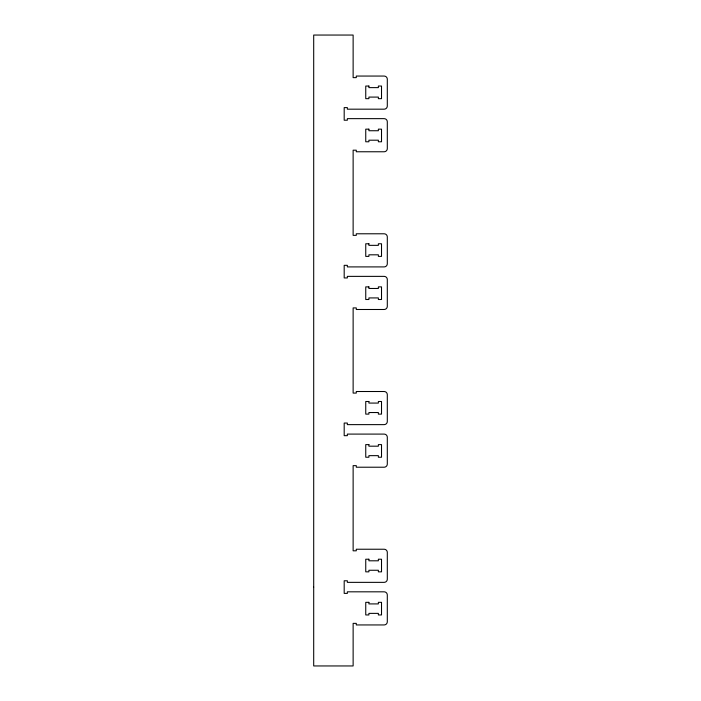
<?xml version="1.0" encoding="UTF-8"?>
<svg xmlns="http://www.w3.org/2000/svg" width="701" height="701" viewBox="0 0 701 701"><rect width="100%" height="100%" fill="white"/><g stroke="black" fill="none" stroke-linecap="round" stroke-linejoin="round"><path stroke-width="1.05" d="M313.697 587.087L313.697 665.95L353.129 665.95L353.129 623.364L356.283 623.364L356.283 624.942L384.148 624.942A3.155 3.155 0 0 0 387.303 621.787L387.303 594.974A3.155 3.155 0 0 0 384.148 591.819L347.345 591.819L347.345 593.397L344.191 593.397L344.191 580.778L347.345 580.778L347.345 582.356L384.148 582.356A3.155 3.155 0 0 0 387.303 579.201L387.303 552.388A3.155 3.155 0 0 0 384.148 549.233L356.283 549.233L356.283 550.811L353.129 550.811L353.129 465.639L356.283 465.639L356.283 467.217L384.148 467.217A3.155 3.155 0 0 0 387.303 464.062L387.303 437.249A3.155 3.155 0 0 0 384.148 434.094L347.345 434.094L347.345 435.671L344.191 435.671L344.191 423.053L347.345 423.053L347.345 424.631L384.148 424.631A3.155 3.155 0 0 0 387.303 421.476L387.303 394.663A3.155 3.155 0 0 0 384.148 391.509L356.283 391.509L356.283 393.086L353.129 393.086L353.129 307.914L356.283 307.914L356.283 309.491L384.148 309.491A3.155 3.155 0 0 0 387.303 306.337L387.303 279.524A3.155 3.155 0 0 0 384.148 276.369L347.345 276.369L347.345 277.946L344.191 277.946L344.191 265.329L347.345 265.329L347.345 266.906L384.148 266.906A3.155 3.155 0 0 0 387.303 263.751L387.303 236.938A3.155 3.155 0 0 0 384.148 233.784L356.283 233.784L356.283 235.361L353.129 235.361L353.129 150.189L356.283 150.189L356.283 151.766L384.148 151.766A3.155 3.155 0 0 0 387.303 148.612L387.303 121.799A3.155 3.155 0 0 0 384.148 118.644L347.345 118.644L347.345 120.221L344.191 120.221L344.191 107.603L347.345 107.603L347.345 109.181L384.148 109.181A3.155 3.155 0 0 0 387.303 106.026L387.303 79.213A3.155 3.155 0 0 0 384.148 76.058L356.283 76.058L356.283 77.636L353.129 77.636L353.129 35.05L313.697 35.05L313.697 587.087M368.901 86.048L365.747 86.048L365.747 98.666L368.901 98.666L368.901 97.088L378.365 97.088L378.365 98.666L381.519 98.666L381.519 86.048L378.365 86.048L378.365 87.625L368.901 87.625L368.901 86.048M368.901 129.159L365.747 129.159L365.747 141.777L368.901 141.777L368.901 140.2L378.365 140.2L378.365 141.777L381.519 141.777L381.519 129.159L378.365 129.159L378.365 130.736L368.901 130.736L368.901 129.159M368.901 243.773L365.747 243.773L365.747 256.391L368.901 256.391L368.901 254.814L378.365 254.814L378.365 256.391L381.519 256.391L381.519 243.773L378.365 243.773L378.365 245.35L368.901 245.35L368.901 243.773M368.901 286.884L365.747 286.884L365.747 299.502L368.901 299.502L368.901 297.925L378.365 297.925L378.365 299.502L381.519 299.502L381.519 286.884L378.365 286.884L378.365 288.462L368.901 288.462L368.901 286.884M368.901 401.498L365.747 401.498L365.747 414.116L368.901 414.116L368.901 412.538L378.365 412.538L378.365 414.116L381.519 414.116L381.519 401.498L378.365 401.498L378.365 403.075L368.901 403.075L368.901 401.498M368.901 444.609L365.747 444.609L365.747 457.227L368.901 457.227L368.901 455.65L378.365 455.65L378.365 457.227L381.519 457.227L381.519 444.609L378.365 444.609L378.365 446.186L368.901 446.186L368.901 444.609M368.901 559.223L365.747 559.223L365.747 571.841L368.901 571.841L368.901 570.263L378.365 570.263L378.365 571.841L381.519 571.841L381.519 559.223L378.365 559.223L378.365 560.8L368.901 560.8L368.901 559.223M368.901 602.334L365.747 602.334L365.747 614.952L368.901 614.952L368.901 613.375L378.365 613.375L378.365 614.952L381.519 614.952L381.519 602.334L378.365 602.334L378.365 603.912L368.901 603.912L368.901 602.334"/></g></svg>
